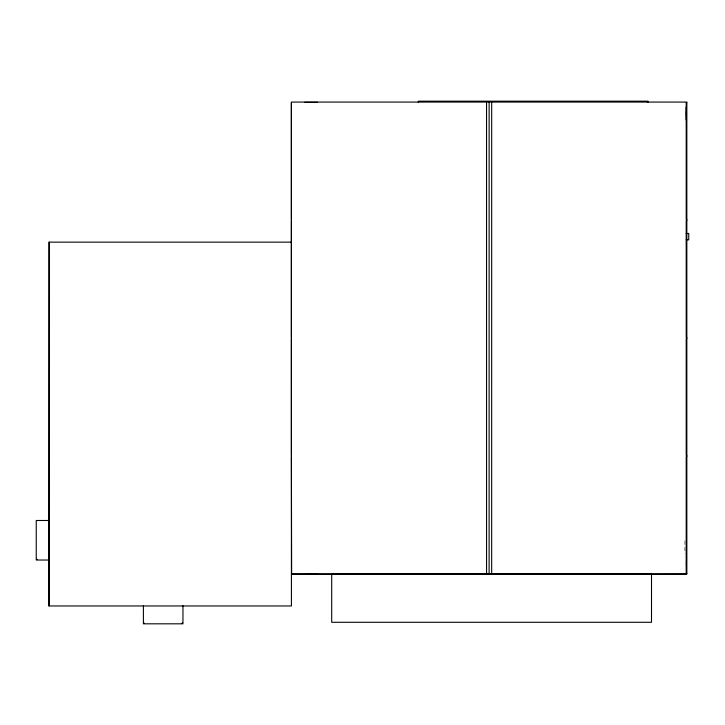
<?xml version="1.0" encoding="UTF-8"?>
<svg xmlns="http://www.w3.org/2000/svg" width="725" height="725" viewBox="0 0 725 725"><rect width="100%" height="100%" fill="white"/><g stroke="black" fill="none" stroke-linecap="round" stroke-linejoin="round"><path stroke-width="0.54" stroke-dasharray="3.62 2.72" d="M684.926 540.904L684.926 553.655"/><path stroke-width="1.09" d="M489.13 573.81L489.112 574.454L291.377 574.064M36.631 559.401L37.147 559.401M144.302 623.183L143.913 622.956M182.057 623.183L182.31 622.929M291.377 242.141L49.01 242.141L49.01 605.964L291.414 605.964L291.377 102.071L686.838 102.071L686.838 574.064L489.112 574.454L489.13 102.325M291.377 102.714L291.377 219.43M686.838 102.714L686.194 102.714L686.194 219.43L686.838 219.43M686.194 107.173L686.194 119.933M291.377 220.708L291.377 337.433M686.838 220.717L686.194 220.708L686.194 337.433L686.838 337.433M686.194 233.477L688.75 233.477L688.75 239.857L686.194 239.857M291.377 338.711L291.377 455.436M686.838 338.711L686.194 338.711L686.194 455.436L686.838 455.445M291.377 456.705L291.64 574.064M686.838 456.705L686.194 456.705L686.194 573.43L686.838 573.43M49.264 520.487L36.25 520.487L36.25 560.035L49.264 560.035M331.697 574.064L651.503 574.064L651.503 622.286L331.697 622.286L331.697 573.81M686.457 111.007L686.457 116.109M686.457 560.67L686.457 565.772M686.194 574.064L292.021 574.064M647.933 102.325L647.933 101.183L418.316 101.183L418.316 102.325M491.677 102.325L491.677 573.81M486.548 102.325L486.566 573.81M317.532 102.325L304.772 102.325M317.278 573.81L305.796 573.81M182.954 605.701L182.954 623.817L143.405 623.817L143.405 605.701M49.264 242.141L49.037 605.964"/></g></svg>
